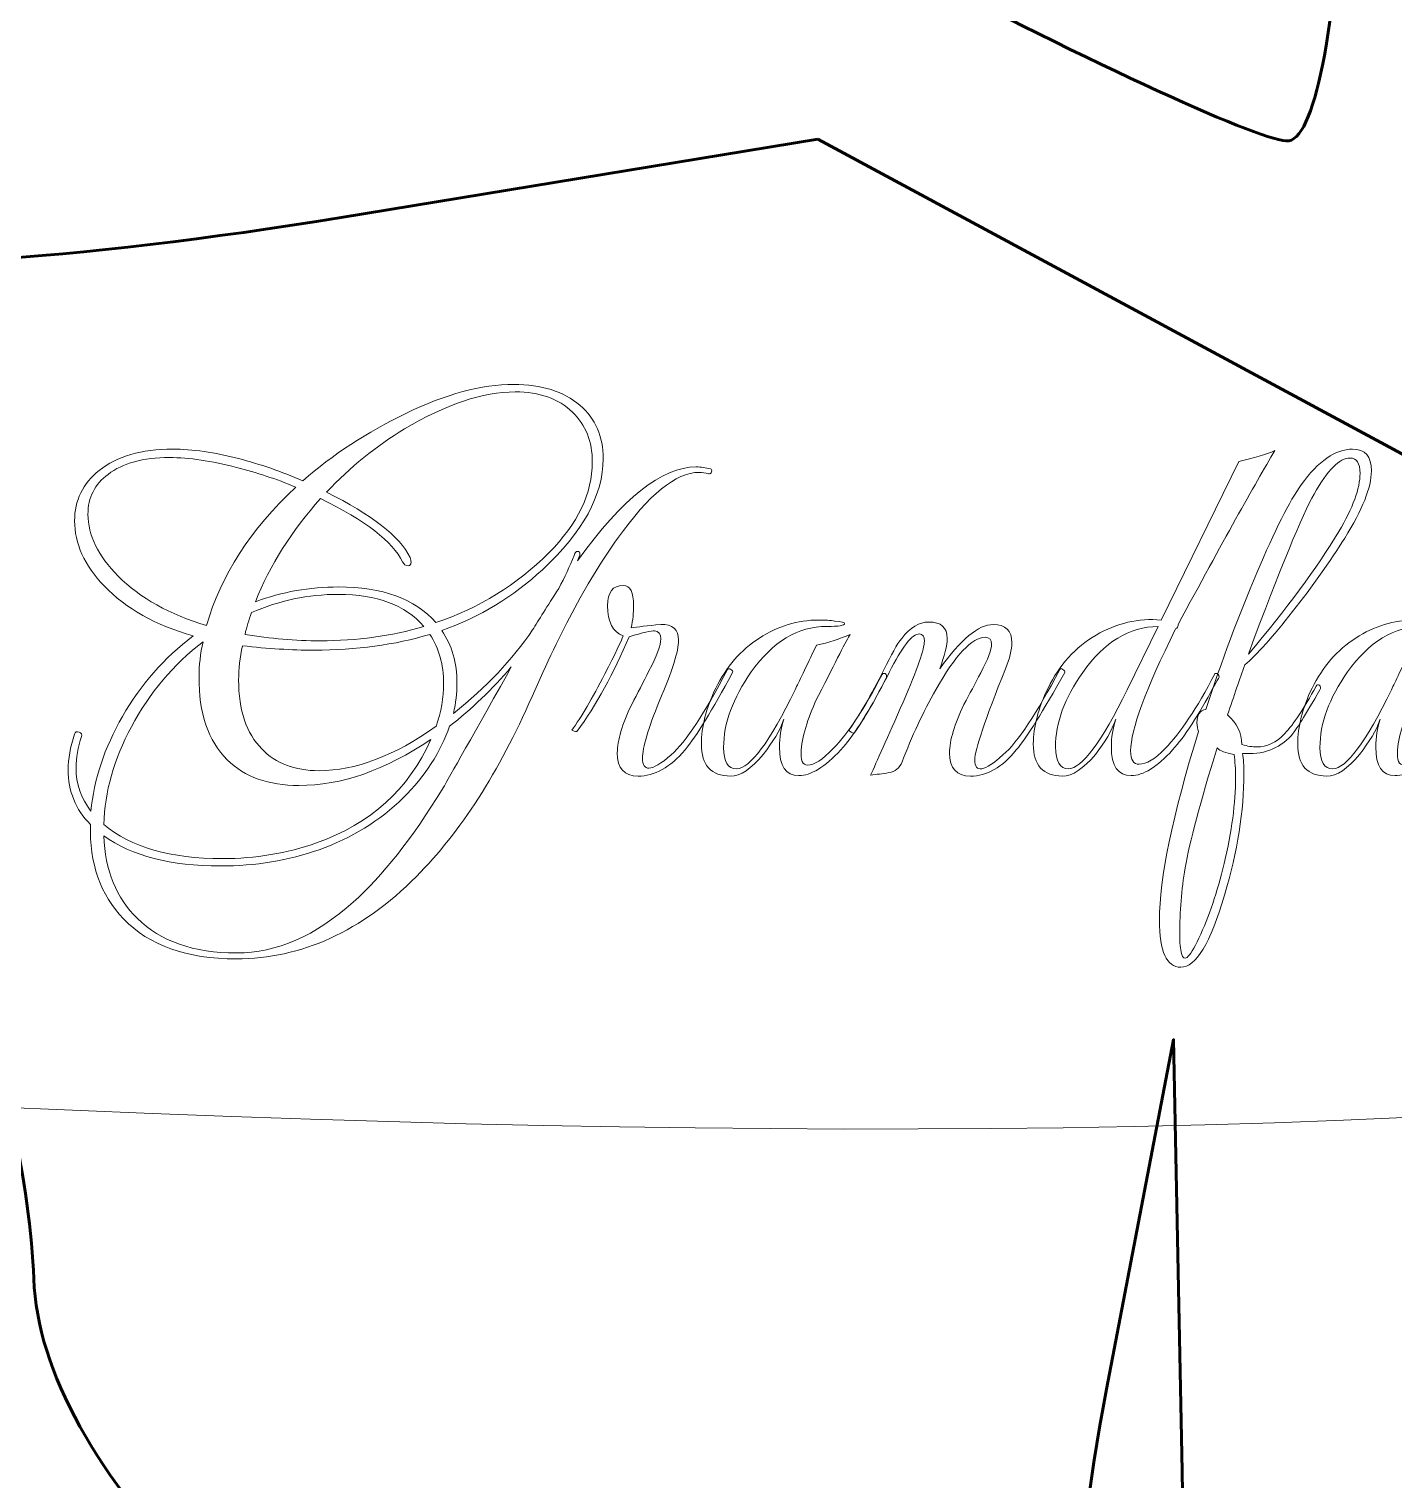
# Model space of a CAD drawing. Header units: centimetres. Extents: x -9.9 to 9.9, y -7.9 to 8.2.
# Drawn here: x -4.089 to -3.076, y -0.548 to 0.529 of the extents above; entities that cross this region are included whole.
import ezdxf

# ---------------------------------------------------------------- set-up
doc = ezdxf.new("R2010")
doc.units = ezdxf.units.CM
doc.header["$MEASUREMENT"] = 0
doc.layers.add('Layer 1', color=7, linetype='Continuous')

msp = doc.modelspace()

# ---------------------------------------------------------------- linework, layer by layer
at = {"layer": 'Layer 1', "color": 56, "lineweight": 60}
for points, knots in [([(-4.64449, 2.76367), (-4.64449, 2.76367), (-4.40582, 2.72322), (-4.40582, 2.72322), (-4.40582, 2.72322), (-4.00089, 2.65485), (-3.74667, 2.5211), (-3.51344, 2.2524), (-3.51344, 2.2524), (-3.27272, 1.97506), (-3.12375, 1.59425), (-3.11025, 1.22354), (-3.11025, 1.22354), (-3.09394, 0.77591), (-3.11347, 0.44355), (-3.15574, 0.44621), (-3.15574, 0.44621), (-3.17924, 0.44769), (-3.31385, 0.5102), (-3.45486, 0.58525), (-3.45486, 0.58525), (-3.75807, 0.7466), (-4.25251, 1.21313), (-4.25251, 1.33794), (-4.25251, 1.33794), (-4.25251, 1.38614), (-4.3005, 1.47509), (-4.35969, 1.53512), (-4.35969, 1.53512), (-4.43071, 1.60714), (-4.48092, 1.76909), (-4.50676, 2.01163), (-4.50676, 2.01163), (-4.5283, 2.21378), (-4.56815, 2.4658), (-4.59525, 2.57156), (-4.59525, 2.57156), (-4.59525, 2.57156), (-4.64448, 2.76368), (-4.64448, 2.76368), (-4.64448, 2.76368), (-4.64448, 2.76368), (-4.64449, 2.76367), (-4.64449, 2.76367)], [0, 0, 0, 0, 0.0833333, 0.0833333, 0.0833333, 0.0833333, 0.1666667, 0.1666667, 0.1666667, 0.1666667, 0.25, 0.25, 0.25, 0.25, 0.3333333, 0.3333333, 0.3333333, 0.3333333, 0.4166667, 0.4166667, 0.4166667, 0.4166667, 0.5, 0.5, 0.5, 0.5, 0.5833333, 0.5833333, 0.5833333, 0.5833333, 0.6666667, 0.6666667, 0.6666667, 0.6666667, 0.75, 0.75, 0.75, 0.75, 0.8333333, 0.8333333, 0.8333333, 0.8333333, 1, 1, 1, 1]), ([(-3.50347, 0.44747), (-3.50347, 0.44747), (-2.98998, 0.17066), (-2.98998, 0.17066), (-2.98998, 0.17066), (-2.56314, -0.05915), (-2.43345, -0.16356), (-2.21974, -0.45058), (-2.21974, -0.45058), (-1.90727, -0.87025), (-1.7444, -1.18344), (-1.74738, -1.36), (-1.74738, -1.36), (-1.74933, -1.47595), (-1.75907, -1.46975), (-1.82652, -1.3126), (-1.82652, -1.3126), (-1.91726, -1.10121), (-2.21689, -1.00103), (-2.75629, -1.00103), (-2.75629, -1.00103), (-2.93988, -1.00103), (-3.12062, -0.96966), (-3.15823, -0.93151), (-3.15823, -0.93151), (-3.19584, -0.89337), (-3.22958, -0.71795), (-3.23301, -0.54158), (-3.23301, -0.54158), (-3.23301, -0.54158), (-3.23924, -0.22117), (-3.23924, -0.22117), (-3.23924, -0.22117), (-3.23924, -0.22117), (-3.28909, -0.48091), (-3.28909, -0.48091), (-3.28909, -0.48091), (-3.31667, -0.62376), (-3.32524, -0.78599), (-3.30779, -0.84177), (-3.30779, -0.84177), (-3.26709, -0.97183), (-3.39808, -0.97519), (-3.64243, -0.84999), (-3.64243, -0.84999), (-3.9055, -0.71519), (-4.08089, -0.5367), (-4.0855, -0.39876), (-4.0855, -0.39876), (-4.0877, -0.3328), (-4.10997, -0.22659), (-4.13535, -0.16303), (-4.13535, -0.16303), (-4.17461, -0.06475), (-4.18743, -0.07954), (-4.22197, -0.25909), (-4.22197, -0.25909), (-4.25689, -0.4406), (-4.24035, -0.49595), (-4.10108, -0.65661), (-4.10108, -0.65661), (-3.91737, -0.86852), (-3.55725, -1.0554), (-3.3296, -1.05728), (-3.3296, -1.05728), (-3.24528, -1.05798), (-3.16077, -1.08491), (-3.14141, -1.11669), (-3.14141, -1.11669), (-3.12204, -1.14847), (-2.93418, -1.17672), (-2.72451, -1.17989), (-2.72451, -1.17989), (-2.19676, -1.18786), (-2.07387, -1.2333), (-1.96861, -1.45796), (-1.96861, -1.45796), (-1.91907, -1.5637), (-1.81949, -1.69541), (-1.74739, -1.75057), (-1.74739, -1.75057), (-1.5661, -1.88925), (-1.6192, -2.00554), (-1.80223, -1.87065), (-1.80223, -1.87065), (-2.05752, -1.6825), (-2.47259, -1.57313), (-2.77686, -1.61407), (-2.77686, -1.61407), (-3.07835, -1.65463), (-3.45382, -1.57522), (-3.81069, -1.39541), (-3.81069, -1.39541), (-3.9282, -1.3362), (-4.02444, -1.31221), (-4.02444, -1.34232), (-4.02444, -1.34232), (-4.02444, -1.41761), (-3.43088, -1.69601), (-3.18379, -1.73667), (-3.18379, -1.73667), (-2.99851, -1.76716), (-2.99031, -1.77651), (-3.08658, -1.8479), (-3.08658, -1.8479), (-3.25008, -1.96914), (-3.64678, -1.93995), (-4.00139, -1.78091), (-4.00139, -1.78091), (-4.17853, -1.70146), (-4.39903, -1.63682), (-4.4912, -1.63682), (-4.4912, -1.63682), (-4.58337, -1.63682), (-4.708, -1.60962), (-4.76851, -1.57678), (-4.76851, -1.57678), (-4.90144, -1.50463), (-5.1063, -1.11416), (-5.10751, -0.9309), (-5.10751, -0.9309), (-5.10799, -0.85813), (-5.13109, -0.76262), (-5.15861, -0.71855), (-5.15861, -0.71855), (-5.21367, -0.63037), (-4.95572, -0.13736), (-4.7442, 0.07332), (-4.7442, 0.07332), (-4.56275, 0.25405), (-4.32097, 0.39966), (-4.26311, 0.3634), (-4.26311, 0.3634), (-4.235, 0.34578), (-4.05233, 0.35748), (-3.85743, 0.38931), (-3.85743, 0.38931), (-3.85743, 0.38931), (-3.50347, 0.44745), (-3.50347, 0.44745), (-3.50347, 0.44745), (-3.50347, 0.44745), (-3.50347, 0.44747), (-3.50347, 0.44747)], [0, 0, 0, 0, 0.027027, 0.027027, 0.027027, 0.027027, 0.0540541, 0.0540541, 0.0540541, 0.0540541, 0.0810811, 0.0810811, 0.0810811, 0.0810811, 0.1081081, 0.1081081, 0.1081081, 0.1081081, 0.1351351, 0.1351351, 0.1351351, 0.1351351, 0.1621622, 0.1621622, 0.1621622, 0.1621622, 0.1891892, 0.1891892, 0.1891892, 0.1891892, 0.2162162, 0.2162162, 0.2162162, 0.2162162, 0.2432432, 0.2432432, 0.2432432, 0.2432432, 0.2702703, 0.2702703, 0.2702703, 0.2702703, 0.2972973, 0.2972973, 0.2972973, 0.2972973, 0.3243243, 0.3243243, 0.3243243, 0.3243243, 0.3513514, 0.3513514, 0.3513514, 0.3513514, 0.3783784, 0.3783784, 0.3783784, 0.3783784, 0.4054054, 0.4054054, 0.4054054, 0.4054054, 0.4324324, 0.4324324, 0.4324324, 0.4324324, 0.4594595, 0.4594595, 0.4594595, 0.4594595, 0.4864865, 0.4864865, 0.4864865, 0.4864865, 0.5135135, 0.5135135, 0.5135135, 0.5135135, 0.5405405, 0.5405405, 0.5405405, 0.5405405, 0.5675676, 0.5675676, 0.5675676, 0.5675676, 0.5945946, 0.5945946, 0.5945946, 0.5945946, 0.6216216, 0.6216216, 0.6216216, 0.6216216, 0.6486486, 0.6486486, 0.6486486, 0.6486486, 0.6756757, 0.6756757, 0.6756757, 0.6756757, 0.7027027, 0.7027027, 0.7027027, 0.7027027, 0.7297297, 0.7297297, 0.7297297, 0.7297297, 0.7567568, 0.7567568, 0.7567568, 0.7567568, 0.7837838, 0.7837838, 0.7837838, 0.7837838, 0.8108108, 0.8108108, 0.8108108, 0.8108108, 0.8378378, 0.8378378, 0.8378378, 0.8378378, 0.8648649, 0.8648649, 0.8648649, 0.8648649, 0.8918919, 0.8918919, 0.8918919, 0.8918919, 0.9189189, 0.9189189, 0.9189189, 0.9189189, 0.9459459, 0.9459459, 0.9459459, 0.9459459, 1, 1, 1, 1])]:
    msp.add_open_spline(points, degree=3, knots=knots, dxfattribs=at)
at = {"layer": 'Layer 1', "color": 43, "lineweight": 5}
msp.add_open_spline([(-9.84308, 1.11148), (-8.40563, 1.54979), (-4.34617, 0.645), (-2.46715, 1.11148), (-2.46715, 1.11148), (-2.46715, 1.11148), (-2.46715, -0.21663), (-2.46715, -0.21663), (-2.46715, -0.21663), (-4.2163, -0.5336), (-8.13019, 0.34704), (-9.84308, -0.21663), (-9.84308, -0.21663), (-9.84308, -0.21663), (-9.17282, 0.45363), (-9.17282, 0.45363), (-9.17282, 0.45363), (-9.17282, 0.45363), (-9.84308, 1.11148), (-9.84308, 1.11148)], degree=3, knots=[0, 0, 0, 0, 0.1666667, 0.1666667, 0.1666667, 0.1666667, 0.3333333, 0.3333333, 0.3333333, 0.3333333, 0.5, 0.5, 0.5, 0.5, 0.6666667, 0.6666667, 0.6666667, 0.6666667, 1, 1, 1, 1], dxfattribs=at)
at = {"layer": 'Layer 1', "lineweight": 5}
for points, knots in [([(-3.71523, 0.08307), (-3.71083, 0.09017), (-3.70435, 0.10044), (-3.69579, 0.11389), (-3.69579, 0.11389), (-3.69139, 0.1222), (-3.6876, 0.13039), (-3.68442, 0.13846), (-3.68442, 0.13846), (-3.68369, 0.14042), (-3.68283, 0.1414), (-3.68186, 0.1414), (-3.68186, 0.1414), (-3.68064, 0.1414), (-3.68002, 0.14067), (-3.68002, 0.13919), (-3.68002, 0.13919), (-3.68002, 0.13846), (-3.68027, 0.13772), (-3.68076, 0.13698), (-3.68076, 0.13698), (-3.68076, 0.13698), (-3.68186, 0.13442), (-3.68186, 0.13442), (-3.68186, 0.13442), (-3.64836, 0.18088), (-3.61902, 0.20411), (-3.59383, 0.20411), (-3.59383, 0.20411), (-3.59016, 0.20411), (-3.58661, 0.20362), (-3.58318, 0.20264), (-3.58318, 0.20264), (-3.5822, 0.20239), (-3.58196, 0.20166), (-3.58245, 0.20043), (-3.58245, 0.20043), (-3.5827, 0.19921), (-3.58343, 0.19872), (-3.58466, 0.19896), (-3.58466, 0.19896), (-3.58685, 0.19969), (-3.58918, 0.20006), (-3.59162, 0.20006), (-3.59162, 0.20006), (-3.60874, 0.20006), (-3.62891, 0.18368), (-3.65215, 0.15092), (-3.65215, 0.15092), (-3.67318, 0.12157), (-3.69433, 0.08244), (-3.71561, 0.03354), (-3.71561, 0.03354), (-3.74007, -0.02246), (-3.76867, -0.06697), (-3.80143, -0.09998), (-3.80143, -0.09998), (-3.84203, -0.14082), (-3.88666, -0.16123), (-3.93532, -0.16123), (-3.93532, -0.16123), (-3.972, -0.16123), (-3.99988, -0.15133), (-4.01895, -0.13152), (-4.01895, -0.13152), (-4.03607, -0.11367), (-4.04426, -0.09031), (-4.04352, -0.06146), (-4.04352, -0.06146), (-4.05453, -0.05021), (-4.06003, -0.03664), (-4.06003, -0.02075), (-4.06003, -0.02075), (-4.06003, -0.01268), (-4.05844, -0.00388), (-4.05526, 0.00566), (-4.05526, 0.00566), (-4.05477, 0.00738), (-4.05367, 0.00787), (-4.05196, 0.00714), (-4.05196, 0.00714), (-4.05025, 0.00665), (-4.04964, 0.00555), (-4.05012, 0.00384), (-4.05012, 0.00384), (-4.05281, -0.00423), (-4.05416, -0.01194), (-4.05416, -0.01928), (-4.05416, -0.01928), (-4.05416, -0.03126), (-4.05049, -0.04201), (-4.04316, -0.05155), (-4.04316, -0.05155), (-4.04096, -0.02808), (-4.03313, -0.00461), (-4.01968, 0.01887), (-4.01968, 0.01887), (-4.00623, 0.04235), (-3.98875, 0.06228), (-3.96723, 0.07866), (-3.96723, 0.07866), (-3.9951, 0.08649), (-4.01711, 0.09884), (-4.03325, 0.11571), (-4.03325, 0.11571), (-4.04792, 0.13111), (-4.05526, 0.14725), (-4.05526, 0.16412), (-4.05526, 0.16412), (-4.05526, 0.17928), (-4.04914, 0.19176), (-4.03691, 0.20154), (-4.03691, 0.20154), (-4.02371, 0.21205), (-4.00562, 0.21731), (-3.98263, 0.21731), (-3.98263, 0.21731), (-3.96771, 0.21731), (-3.95133, 0.21499), (-3.93348, 0.21034), (-3.93348, 0.21034), (-3.91758, 0.20618), (-3.90169, 0.20068), (-3.88579, 0.19383), (-3.88579, 0.19383), (-3.86378, 0.21315), (-3.83817, 0.2299), (-3.80894, 0.24409), (-3.80894, 0.24409), (-3.77972, 0.25827), (-3.75312, 0.26536), (-3.72916, 0.26536), (-3.72916, 0.26536), (-3.70862, 0.26536), (-3.69224, 0.26023), (-3.68001, 0.24996), (-3.68001, 0.24996), (-3.66852, 0.23993), (-3.66277, 0.22672), (-3.66277, 0.21034), (-3.66277, 0.21034), (-3.66277, 0.1832), (-3.67781, 0.15569), (-3.70789, 0.12781), (-3.70789, 0.12781), (-3.72941, 0.10776), (-3.75435, 0.09272), (-3.78271, 0.0827), (-3.78271, 0.0827), (-3.77513, 0.07169), (-3.77134, 0.05861), (-3.77134, 0.04345), (-3.77134, 0.04345), (-3.77134, 0.03611), (-3.7722, 0.02866), (-3.77391, 0.02107), (-3.77391, 0.02107), (-3.7497, 0.04038), (-3.73014, 0.06104), (-3.71522, 0.08305), (-3.71522, 0.08305), (-3.71522, 0.08305), (-3.71523, 0.08307), (-3.71523, 0.08307)], [0, 0, 0, 0, 0.0238095, 0.0238095, 0.0238095, 0.0238095, 0.047619, 0.047619, 0.047619, 0.047619, 0.0714286, 0.0714286, 0.0714286, 0.0714286, 0.0952381, 0.0952381, 0.0952381, 0.0952381, 0.1190476, 0.1190476, 0.1190476, 0.1190476, 0.1428571, 0.1428571, 0.1428571, 0.1428571, 0.1666667, 0.1666667, 0.1666667, 0.1666667, 0.1904762, 0.1904762, 0.1904762, 0.1904762, 0.2142857, 0.2142857, 0.2142857, 0.2142857, 0.2380952, 0.2380952, 0.2380952, 0.2380952, 0.2619048, 0.2619048, 0.2619048, 0.2619048, 0.2857143, 0.2857143, 0.2857143, 0.2857143, 0.3095238, 0.3095238, 0.3095238, 0.3095238, 0.3333333, 0.3333333, 0.3333333, 0.3333333, 0.3571429, 0.3571429, 0.3571429, 0.3571429, 0.3809524, 0.3809524, 0.3809524, 0.3809524, 0.4047619, 0.4047619, 0.4047619, 0.4047619, 0.4285714, 0.4285714, 0.4285714, 0.4285714, 0.452381, 0.452381, 0.452381, 0.452381, 0.4761905, 0.4761905, 0.4761905, 0.4761905, 0.5, 0.5, 0.5, 0.5, 0.5238095, 0.5238095, 0.5238095, 0.5238095, 0.547619, 0.547619, 0.547619, 0.547619, 0.5714286, 0.5714286, 0.5714286, 0.5714286, 0.5952381, 0.5952381, 0.5952381, 0.5952381, 0.6190476, 0.6190476, 0.6190476, 0.6190476, 0.6428571, 0.6428571, 0.6428571, 0.6428571, 0.6666667, 0.6666667, 0.6666667, 0.6666667, 0.6904762, 0.6904762, 0.6904762, 0.6904762, 0.7142857, 0.7142857, 0.7142857, 0.7142857, 0.7380952, 0.7380952, 0.7380952, 0.7380952, 0.7619048, 0.7619048, 0.7619048, 0.7619048, 0.7857143, 0.7857143, 0.7857143, 0.7857143, 0.8095238, 0.8095238, 0.8095238, 0.8095238, 0.8333333, 0.8333333, 0.8333333, 0.8333333, 0.8571429, 0.8571429, 0.8571429, 0.8571429, 0.8809524, 0.8809524, 0.8809524, 0.8809524, 0.9047619, 0.9047619, 0.9047619, 0.9047619, 0.9285714, 0.9285714, 0.9285714, 0.9285714, 0.952381, 0.952381, 0.952381, 0.952381, 1, 1, 1, 1]), ([(-3.92101, 0.10398), (-3.9012, 0.11132), (-3.88066, 0.11498), (-3.85939, 0.11498), (-3.85939, 0.11498), (-3.82662, 0.11498), (-3.80253, 0.10618), (-3.78712, 0.08857), (-3.78712, 0.08857), (-3.75484, 0.09933), (-3.72685, 0.11657), (-3.70313, 0.14029), (-3.70313, 0.14029), (-3.68161, 0.16206), (-3.67085, 0.18456), (-3.67085, 0.20779), (-3.67085, 0.20779), (-3.67085, 0.22295), (-3.67574, 0.23529), (-3.68553, 0.24483), (-3.68553, 0.24483), (-3.69605, 0.25486), (-3.71023, 0.25987), (-3.72808, 0.25987), (-3.72808, 0.25987), (-3.75204, 0.25987), (-3.77943, 0.2507), (-3.81024, 0.23236), (-3.81024, 0.23236), (-3.83127, 0.21964), (-3.85059, 0.20399), (-3.86819, 0.18541), (-3.86819, 0.18541), (-3.83444, 0.16854), (-3.81378, 0.1524), (-3.8062, 0.13698), (-3.8062, 0.13698), (-3.80572, 0.13552), (-3.80547, 0.1343), (-3.80547, 0.13332), (-3.80547, 0.13332), (-3.80547, 0.1316), (-3.8062, 0.13075), (-3.80766, 0.13075), (-3.80766, 0.13075), (-3.80938, 0.13075), (-3.81072, 0.13173), (-3.8117, 0.13368), (-3.8117, 0.13368), (-3.81904, 0.1486), (-3.83933, 0.16425), (-3.87258, 0.18064), (-3.87258, 0.18064), (-3.8941, 0.15668), (-3.91024, 0.13112), (-3.92101, 0.10397), (-3.92101, 0.10397), (-3.92101, 0.10397), (-3.92101, 0.10398), (-3.92101, 0.10398)], [0, 0, 0, 0, 0.0625, 0.0625, 0.0625, 0.0625, 0.125, 0.125, 0.125, 0.125, 0.1875, 0.1875, 0.1875, 0.1875, 0.25, 0.25, 0.25, 0.25, 0.3125, 0.3125, 0.3125, 0.3125, 0.375, 0.375, 0.375, 0.375, 0.4375, 0.4375, 0.4375, 0.4375, 0.5, 0.5, 0.5, 0.5, 0.5625, 0.5625, 0.5625, 0.5625, 0.625, 0.625, 0.625, 0.625, 0.6875, 0.6875, 0.6875, 0.6875, 0.75, 0.75, 0.75, 0.75, 0.8125, 0.8125, 0.8125, 0.8125, 0.875, 0.875, 0.875, 0.875, 1, 1, 1, 1]), ([(-3.16406, 0.21622), (-3.17898, 0.19128), (-3.20294, 0.14824), (-3.23595, 0.08711), (-3.23595, 0.08711), (-3.23595, 0.08686), (-3.23595, 0.08662), (-3.23595, 0.08637), (-3.23595, 0.08637), (-3.23595, 0.08539), (-3.23656, 0.08454), (-3.23779, 0.08381), (-3.23779, 0.08381), (-3.26004, 0.03882), (-3.27117, 0.00862), (-3.27117, -0.00679), (-3.27117, -0.00679), (-3.27117, -0.01339), (-3.26909, -0.01669), (-3.26493, -0.01669), (-3.26493, -0.01669), (-3.25955, -0.01669), (-3.25307, -0.01278), (-3.24549, -0.00496), (-3.24549, -0.00496), (-3.23424, 0.00653), (-3.22202, 0.02487), (-3.20882, 0.05006), (-3.20882, 0.05006), (-3.20882, 0.05055), (-3.20857, 0.0508), (-3.20808, 0.0508), (-3.20808, 0.0508), (-3.20637, 0.0508), (-3.20552, 0.04982), (-3.20552, 0.04787), (-3.20552, 0.04787), (-3.20601, 0.04689), (-3.20735, 0.04457), (-3.20955, 0.0409), (-3.20955, 0.0409), (-3.2208, 0.01962), (-3.23095, 0.00397), (-3.24, -0.00605), (-3.24, -0.00605), (-3.25149, -0.01877), (-3.26176, -0.02512), (-3.27081, -0.02512), (-3.27081, -0.02512), (-3.28059, -0.02512), (-3.28549, -0.01803), (-3.28549, -0.00385), (-3.28549, -0.00385), (-3.28549, 0.00325), (-3.28439, 0.01009), (-3.28219, 0.01669), (-3.28219, 0.01669), (-3.28512, 0.00838), (-3.29014, -0.0003), (-3.29723, -0.00935), (-3.29723, -0.00935), (-3.30627, -0.02011), (-3.31446, -0.02549), (-3.3218, -0.02549), (-3.3218, -0.02549), (-3.33623, -0.02549), (-3.34344, -0.01754), (-3.34344, -0.00165), (-3.34344, -0.00165), (-3.34344, 0.01107), (-3.33977, 0.02488), (-3.33244, 0.0398), (-3.33244, 0.0398), (-3.32413, 0.05716), (-3.31227, 0.0703), (-3.29687, 0.07922), (-3.29687, 0.07922), (-3.28147, 0.08815), (-3.26533, 0.09188), (-3.24846, 0.09041), (-3.24846, 0.09041), (-3.24846, 0.09041), (-3.19087, 0.20815), (-3.19087, 0.20815), (-3.19087, 0.20815), (-3.17962, 0.2106), (-3.1707, 0.21329), (-3.16409, 0.21622), (-3.16409, 0.21622), (-3.16409, 0.21622), (-3.16406, 0.21622), (-3.16406, 0.21622)], [0, 0, 0, 0, 0.0416667, 0.0416667, 0.0416667, 0.0416667, 0.0833333, 0.0833333, 0.0833333, 0.0833333, 0.125, 0.125, 0.125, 0.125, 0.1666667, 0.1666667, 0.1666667, 0.1666667, 0.2083333, 0.2083333, 0.2083333, 0.2083333, 0.25, 0.25, 0.25, 0.25, 0.2916667, 0.2916667, 0.2916667, 0.2916667, 0.3333333, 0.3333333, 0.3333333, 0.3333333, 0.375, 0.375, 0.375, 0.375, 0.4166667, 0.4166667, 0.4166667, 0.4166667, 0.4583333, 0.4583333, 0.4583333, 0.4583333, 0.5, 0.5, 0.5, 0.5, 0.5416667, 0.5416667, 0.5416667, 0.5416667, 0.5833333, 0.5833333, 0.5833333, 0.5833333, 0.625, 0.625, 0.625, 0.625, 0.6666667, 0.6666667, 0.6666667, 0.6666667, 0.7083333, 0.7083333, 0.7083333, 0.7083333, 0.75, 0.75, 0.75, 0.75, 0.7916667, 0.7916667, 0.7916667, 0.7916667, 0.8333333, 0.8333333, 0.8333333, 0.8333333, 0.875, 0.875, 0.875, 0.875, 0.9166667, 0.9166667, 0.9166667, 0.9166667, 1, 1, 1, 1]), ([(-3.19916, 0.01998), (-3.19232, 0.01387), (-3.18877, 0.00653), (-3.18853, -0.00203), (-3.18853, -0.00203), (-3.18437, -0.00325), (-3.18071, -0.00387), (-3.17753, -0.00387), (-3.17753, -0.00387), (-3.16995, -0.00387), (-3.16298, -0.00051), (-3.15662, 0.00622), (-3.15662, 0.00622), (-3.15026, 0.01295), (-3.14256, 0.02462), (-3.13352, 0.04125), (-3.13352, 0.04125), (-3.13279, 0.04247), (-3.13193, 0.04272), (-3.13096, 0.04198), (-3.13096, 0.04198), (-3.12998, 0.041), (-3.12985, 0.03991), (-3.13059, 0.03869), (-3.13059, 0.03869), (-3.14159, 0.01962), (-3.14868, 0.00824), (-3.15186, 0.00457), (-3.15186, 0.00457), (-3.16116, -0.00545), (-3.17326, -0.00986), (-3.18817, -0.00864), (-3.18817, -0.00864), (-3.18744, -0.0128), (-3.18707, -0.01781), (-3.18707, -0.02367), (-3.18707, -0.02367), (-3.18707, -0.05106), (-3.19184, -0.08114), (-3.20138, -0.1139), (-3.20138, -0.1139), (-3.21189, -0.1496), (-3.22278, -0.16745), (-3.23402, -0.16745), (-3.23402, -0.16745), (-3.24453, -0.16745), (-3.24979, -0.15583), (-3.24979, -0.1326), (-3.24979, -0.1326), (-3.24979, -0.10155), (-3.24013, -0.05484), (-3.22082, 0.00751), (-3.22082, 0.00751), (-3.22155, 0.00947), (-3.22192, 0.01167), (-3.22192, 0.01411), (-3.22192, 0.01411), (-3.22192, 0.01998), (-3.21972, 0.02329), (-3.21532, 0.02402), (-3.21532, 0.02402), (-3.20358, 0.05997), (-3.19099, 0.09378), (-3.17754, 0.12544), (-3.17754, 0.12544), (-3.16409, 0.15711), (-3.15309, 0.17893), (-3.14453, 0.19091), (-3.14453, 0.19091), (-3.13181, 0.20852), (-3.1191, 0.21733), (-3.10638, 0.21733), (-3.10638, 0.21733), (-3.09709, 0.21733), (-3.09244, 0.21195), (-3.09244, 0.20119), (-3.09244, 0.20119), (-3.09244, 0.18896), (-3.09904, 0.17233), (-3.11224, 0.1513), (-3.11224, 0.1513), (-3.12325, 0.1337), (-3.13615, 0.11548), (-3.15094, 0.09665), (-3.15094, 0.09665), (-3.16573, 0.07782), (-3.17754, 0.06462), (-3.18634, 0.05703), (-3.18634, 0.05703), (-3.19025, 0.04652), (-3.19453, 0.03416), (-3.19917, 0.01998), (-3.19917, 0.01998), (-3.19917, 0.01998), (-3.19916, 0.01998), (-3.19916, 0.01998)], [0, 0, 0, 0, 0.04, 0.04, 0.04, 0.04, 0.08, 0.08, 0.08, 0.08, 0.12, 0.12, 0.12, 0.12, 0.16, 0.16, 0.16, 0.16, 0.2, 0.2, 0.2, 0.2, 0.24, 0.24, 0.24, 0.24, 0.28, 0.28, 0.28, 0.28, 0.32, 0.32, 0.32, 0.32, 0.36, 0.36, 0.36, 0.36, 0.4, 0.4, 0.4, 0.4, 0.44, 0.44, 0.44, 0.44, 0.48, 0.48, 0.48, 0.48, 0.52, 0.52, 0.52, 0.52, 0.56, 0.56, 0.56, 0.56, 0.6, 0.6, 0.6, 0.6, 0.64, 0.64, 0.64, 0.64, 0.68, 0.68, 0.68, 0.68, 0.72, 0.72, 0.72, 0.72, 0.76, 0.76, 0.76, 0.76, 0.8, 0.8, 0.8, 0.8, 0.84, 0.84, 0.84, 0.84, 0.88, 0.88, 0.88, 0.88, 0.92, 0.92, 0.92, 0.92, 1, 1, 1, 1]), ([(-3.89093, 0.18907), (-3.9056, 0.19519), (-3.92027, 0.20008), (-3.93494, 0.20375), (-3.93494, 0.20375), (-3.95352, 0.20865), (-3.97015, 0.21109), (-3.98482, 0.21109), (-3.98482, 0.21109), (-4.00439, 0.21109), (-4.01955, 0.20693), (-4.03031, 0.19861), (-4.03031, 0.19861), (-4.04033, 0.19127), (-4.04534, 0.18137), (-4.04534, 0.1689), (-4.04534, 0.1689), (-4.04534, 0.1535), (-4.03788, 0.13821), (-4.02296, 0.12305), (-4.02296, 0.12305), (-4.00658, 0.10667), (-3.9847, 0.09444), (-3.95731, 0.08637), (-3.95731, 0.08637), (-3.9468, 0.12354), (-3.92466, 0.15778), (-3.89092, 0.18907), (-3.89092, 0.18907), (-3.89092, 0.18907), (-3.89093, 0.18907), (-3.89093, 0.18907)], [0, 0, 0, 0, 0.1111111, 0.1111111, 0.1111111, 0.1111111, 0.2222222, 0.2222222, 0.2222222, 0.2222222, 0.3333333, 0.3333333, 0.3333333, 0.3333333, 0.4444444, 0.4444444, 0.4444444, 0.4444444, 0.5555556, 0.5555556, 0.5555556, 0.5555556, 0.6666667, 0.6666667, 0.6666667, 0.6666667, 0.7777778, 0.7777778, 0.7777778, 0.7777778, 1, 1, 1, 1]), ([(-3.11664, 0.15606), (-3.10613, 0.17367), (-3.10087, 0.1881), (-3.10087, 0.19935), (-3.10087, 0.19935), (-3.10087, 0.20693), (-3.10331, 0.21072), (-3.1082, 0.21072), (-3.1082, 0.21072), (-3.11603, 0.21072), (-3.12495, 0.20179), (-3.13498, 0.18394), (-3.13498, 0.18394), (-3.14354, 0.16902), (-3.1598, 0.12941), (-3.18376, 0.06509), (-3.18376, 0.06509), (-3.15539, 0.09859), (-3.13302, 0.12891), (-3.11664, 0.15605), (-3.11664, 0.15605), (-3.11664, 0.15605), (-3.11664, 0.15606), (-3.11664, 0.15606)], [0, 0, 0, 0, 0.1428571, 0.1428571, 0.1428571, 0.1428571, 0.2857143, 0.2857143, 0.2857143, 0.2857143, 0.4285714, 0.4285714, 0.4285714, 0.4285714, 0.5714286, 0.5714286, 0.5714286, 0.5714286, 0.7142857, 0.7142857, 0.7142857, 0.7142857, 1, 1, 1, 1]), ([(-3.79593, 0.08564), (-3.80962, 0.10154), (-3.83078, 0.10948), (-3.85939, 0.10948), (-3.85939, 0.10948), (-3.88188, 0.10948), (-3.9034, 0.10495), (-3.92395, 0.0959), (-3.92395, 0.0959), (-3.92591, 0.09052), (-3.92749, 0.08514), (-3.92872, 0.07977), (-3.92872, 0.07977), (-3.90989, 0.07659), (-3.89131, 0.075), (-3.87296, 0.075), (-3.87296, 0.075), (-3.84557, 0.075), (-3.8199, 0.07854), (-3.79593, 0.08563), (-3.79593, 0.08563), (-3.79593, 0.08563), (-3.79593, 0.08564), (-3.79593, 0.08564)], [0, 0, 0, 0, 0.1428571, 0.1428571, 0.1428571, 0.1428571, 0.2857143, 0.2857143, 0.2857143, 0.2857143, 0.4285714, 0.4285714, 0.4285714, 0.4285714, 0.5714286, 0.5714286, 0.5714286, 0.5714286, 0.7142857, 0.7142857, 0.7142857, 0.7142857, 1, 1, 1, 1]), ([(-3.56682, 0.05152), (-3.58174, 0.0234), (-3.59347, 0.00421), (-3.60203, -0.00606), (-3.60203, -0.00606), (-3.61304, -0.01902), (-3.62465, -0.0255), (-3.63688, -0.0255), (-3.63688, -0.0255), (-3.64716, -0.0255), (-3.65229, -0.01975), (-3.65229, -0.00826), (-3.65229, -0.00826), (-3.65229, 0.00103), (-3.64874, 0.01302), (-3.64164, 0.02769), (-3.64164, 0.02769), (-3.63724, 0.036), (-3.63296, 0.04432), (-3.6288, 0.05263), (-3.6288, 0.05263), (-3.62293, 0.06388), (-3.62, 0.07182), (-3.62, 0.07647), (-3.62, 0.07647), (-3.62, 0.08013), (-3.62159, 0.08209), (-3.62477, 0.08234), (-3.62477, 0.08234), (-3.62697, 0.08259), (-3.63321, 0.08112), (-3.64348, 0.07794), (-3.64348, 0.07794), (-3.65497, 0.05079), (-3.66794, 0.02731), (-3.68237, 0.00751), (-3.68237, 0.00751), (-3.68383, 0.00776), (-3.68505, 0.00813), (-3.68603, 0.00862), (-3.68603, 0.00862), (-3.67919, 0.01816), (-3.671, 0.03209), (-3.66146, 0.05043), (-3.66146, 0.05043), (-3.65388, 0.06535), (-3.64935, 0.07476), (-3.64788, 0.07867), (-3.64788, 0.07867), (-3.65571, 0.0816), (-3.65962, 0.08906), (-3.65962, 0.10105), (-3.65962, 0.10105), (-3.65962, 0.11108), (-3.65571, 0.11609), (-3.64788, 0.11609), (-3.64788, 0.11609), (-3.64275, 0.11609), (-3.64018, 0.11108), (-3.64018, 0.10105), (-3.64018, 0.10105), (-3.64018, 0.09592), (-3.64079, 0.09042), (-3.64202, 0.08455), (-3.64202, 0.08455), (-3.63738, 0.08528), (-3.63004, 0.08614), (-3.62001, 0.08711), (-3.62001, 0.08711), (-3.6112, 0.08736), (-3.6068, 0.08344), (-3.6068, 0.07537), (-3.6068, 0.07537), (-3.6068, 0.06755), (-3.61157, 0.05239), (-3.62111, 0.02989), (-3.62111, 0.02989), (-3.62942, 0.00984), (-3.63358, -0.00422), (-3.63358, -0.01229), (-3.63358, -0.01229), (-3.63358, -0.01719), (-3.63199, -0.01963), (-3.62881, -0.01963), (-3.62881, -0.01963), (-3.62539, -0.01963), (-3.61989, -0.01633), (-3.61231, -0.00972), (-3.61231, -0.00972), (-3.6013, 0.00006), (-3.58736, 0.02122), (-3.57049, 0.05374), (-3.57049, 0.05374), (-3.57001, 0.05447), (-3.56915, 0.05447), (-3.56793, 0.05374), (-3.56793, 0.05374), (-3.56671, 0.05301), (-3.56634, 0.05227), (-3.56683, 0.05153), (-3.56683, 0.05153), (-3.56683, 0.05153), (-3.56682, 0.05152), (-3.56682, 0.05152)], [0, 0, 0, 0, 0.037037, 0.037037, 0.037037, 0.037037, 0.0740741, 0.0740741, 0.0740741, 0.0740741, 0.1111111, 0.1111111, 0.1111111, 0.1111111, 0.1481481, 0.1481481, 0.1481481, 0.1481481, 0.1851852, 0.1851852, 0.1851852, 0.1851852, 0.2222222, 0.2222222, 0.2222222, 0.2222222, 0.2592593, 0.2592593, 0.2592593, 0.2592593, 0.2962963, 0.2962963, 0.2962963, 0.2962963, 0.3333333, 0.3333333, 0.3333333, 0.3333333, 0.3703704, 0.3703704, 0.3703704, 0.3703704, 0.4074074, 0.4074074, 0.4074074, 0.4074074, 0.4444444, 0.4444444, 0.4444444, 0.4444444, 0.4814815, 0.4814815, 0.4814815, 0.4814815, 0.5185185, 0.5185185, 0.5185185, 0.5185185, 0.5555556, 0.5555556, 0.5555556, 0.5555556, 0.5925926, 0.5925926, 0.5925926, 0.5925926, 0.6296296, 0.6296296, 0.6296296, 0.6296296, 0.6666667, 0.6666667, 0.6666667, 0.6666667, 0.7037037, 0.7037037, 0.7037037, 0.7037037, 0.7407407, 0.7407407, 0.7407407, 0.7407407, 0.7777778, 0.7777778, 0.7777778, 0.7777778, 0.8148148, 0.8148148, 0.8148148, 0.8148148, 0.8518519, 0.8518519, 0.8518519, 0.8518519, 0.8888889, 0.8888889, 0.8888889, 0.8888889, 0.9259259, 0.9259259, 0.9259259, 0.9259259, 1, 1, 1, 1]), ([(-3.45232, 0.04786), (-3.45281, 0.04688), (-3.45404, 0.04456), (-3.45599, 0.04089), (-3.45599, 0.04089), (-3.46724, 0.01961), (-3.47739, 0.00396), (-3.48644, -0.00606), (-3.48644, -0.00606), (-3.49818, -0.01878), (-3.50857, -0.02513), (-3.51762, -0.02513), (-3.51762, -0.02513), (-3.52716, -0.02513), (-3.53193, -0.01804), (-3.53193, -0.00386), (-3.53193, -0.00386), (-3.53193, 0.00324), (-3.53083, 0.01008), (-3.52863, 0.01668), (-3.52863, 0.01668), (-3.53156, 0.00837), (-3.5367, -0.00031), (-3.54403, -0.00936), (-3.54403, -0.00936), (-3.55284, -0.02012), (-3.56091, -0.0255), (-3.56824, -0.0255), (-3.56824, -0.0255), (-3.58267, -0.0255), (-3.58988, -0.01755), (-3.58988, -0.00166), (-3.58988, -0.00166), (-3.58988, 0.01106), (-3.58634, 0.02487), (-3.57925, 0.03979), (-3.57925, 0.03979), (-3.57143, 0.05569), (-3.56061, 0.0681), (-3.54679, 0.07702), (-3.54679, 0.07702), (-3.53297, 0.08595), (-3.51836, 0.09041), (-3.50295, 0.09041), (-3.50295, 0.09041), (-3.49806, 0.09041), (-3.49403, 0.09016), (-3.49085, 0.08967), (-3.49085, 0.08967), (-3.48596, 0.08919), (-3.48352, 0.08857), (-3.48352, 0.08783), (-3.48352, 0.08783), (-3.48352, 0.08637), (-3.48792, 0.08564), (-3.49672, 0.08564), (-3.49672, 0.08564), (-3.51824, 0.08564), (-3.53695, 0.07439), (-3.55285, 0.05189), (-3.55285, 0.05189), (-3.56654, 0.03233), (-3.57339, 0.01363), (-3.57339, -0.00423), (-3.57339, -0.00423), (-3.57339, -0.01474), (-3.57021, -0.02), (-3.56385, -0.02), (-3.56385, -0.02), (-3.55382, -0.02), (-3.53927, -0.00044), (-3.5202, 0.03869), (-3.5202, 0.03869), (-3.51775, 0.04406), (-3.51249, 0.05507), (-3.50443, 0.0717), (-3.50443, 0.0717), (-3.49538, 0.07366), (-3.48706, 0.07635), (-3.47948, 0.07977), (-3.47948, 0.07977), (-3.48193, 0.07561), (-3.48975, 0.06045), (-3.50295, 0.03428), (-3.50295, 0.03428), (-3.51029, 0.01961), (-3.51457, 0.00616), (-3.51579, -0.00606), (-3.51579, -0.00606), (-3.51628, -0.01364), (-3.51469, -0.01743), (-3.51102, -0.01743), (-3.51102, -0.01743), (-3.50638, -0.01743), (-3.50002, -0.01327), (-3.49195, -0.00496), (-3.49195, -0.00496), (-3.4807, 0.00653), (-3.4686, 0.02487), (-3.45564, 0.05006), (-3.45564, 0.05006), (-3.4554, 0.05055), (-3.45504, 0.0508), (-3.45454, 0.0508), (-3.45454, 0.0508), (-3.45283, 0.0508), (-3.4521, 0.04982), (-3.45233, 0.04787), (-3.45233, 0.04787), (-3.45233, 0.04787), (-3.45232, 0.04786), (-3.45232, 0.04786)], [0, 0, 0, 0, 0.0344828, 0.0344828, 0.0344828, 0.0344828, 0.0689655, 0.0689655, 0.0689655, 0.0689655, 0.1034483, 0.1034483, 0.1034483, 0.1034483, 0.137931, 0.137931, 0.137931, 0.137931, 0.1724138, 0.1724138, 0.1724138, 0.1724138, 0.2068966, 0.2068966, 0.2068966, 0.2068966, 0.2413793, 0.2413793, 0.2413793, 0.2413793, 0.2758621, 0.2758621, 0.2758621, 0.2758621, 0.3103448, 0.3103448, 0.3103448, 0.3103448, 0.3448276, 0.3448276, 0.3448276, 0.3448276, 0.3793103, 0.3793103, 0.3793103, 0.3793103, 0.4137931, 0.4137931, 0.4137931, 0.4137931, 0.4482759, 0.4482759, 0.4482759, 0.4482759, 0.4827586, 0.4827586, 0.4827586, 0.4827586, 0.5172414, 0.5172414, 0.5172414, 0.5172414, 0.5517241, 0.5517241, 0.5517241, 0.5517241, 0.5862069, 0.5862069, 0.5862069, 0.5862069, 0.6206897, 0.6206897, 0.6206897, 0.6206897, 0.6551724, 0.6551724, 0.6551724, 0.6551724, 0.6896552, 0.6896552, 0.6896552, 0.6896552, 0.7241379, 0.7241379, 0.7241379, 0.7241379, 0.7586207, 0.7586207, 0.7586207, 0.7586207, 0.7931034, 0.7931034, 0.7931034, 0.7931034, 0.8275862, 0.8275862, 0.8275862, 0.8275862, 0.862069, 0.862069, 0.862069, 0.862069, 0.8965517, 0.8965517, 0.8965517, 0.8965517, 0.9310345, 0.9310345, 0.9310345, 0.9310345, 1, 1, 1, 1]), ([(-3.32013, 0.05152), (-3.33626, 0.02242), (-3.34825, 0.00323), (-3.35607, -0.00606), (-3.35607, -0.00606), (-3.36658, -0.01902), (-3.37795, -0.0255), (-3.39018, -0.0255), (-3.39018, -0.0255), (-3.40046, -0.0255), (-3.40559, -0.01975), (-3.40559, -0.00826), (-3.40559, -0.00826), (-3.40559, 0.00103), (-3.40204, 0.01302), (-3.39494, 0.02769), (-3.39494, 0.02769), (-3.39078, 0.03551), (-3.38663, 0.04334), (-3.38247, 0.05116), (-3.38247, 0.05116), (-3.37709, 0.06143), (-3.3744, 0.06852), (-3.3744, 0.07243), (-3.3744, 0.07243), (-3.3744, 0.07586), (-3.37599, 0.07757), (-3.37917, 0.07757), (-3.37917, 0.07757), (-3.38895, 0.07757), (-3.40118, 0.06461), (-3.41585, 0.03869), (-3.41585, 0.03869), (-3.42539, 0.02182), (-3.4337, 0.00396), (-3.44079, -0.01487), (-3.44079, -0.01487), (-3.44275, -0.01951), (-3.44606, -0.0222), (-3.4507, -0.02294), (-3.4507, -0.02294), (-3.45535, -0.02367), (-3.45987, -0.02429), (-3.46427, -0.02477), (-3.46427, -0.02477), (-3.45987, -0.01523), (-3.4518, 0.00286), (-3.44006, 0.02951), (-3.44006, 0.02951), (-3.42955, 0.05421), (-3.42429, 0.06925), (-3.42429, 0.07463), (-3.42429, 0.07463), (-3.42429, 0.07829), (-3.42551, 0.08013), (-3.42795, 0.08013), (-3.42795, 0.08013), (-3.43333, 0.08013), (-3.44085, 0.07053), (-3.45051, 0.05134), (-3.45051, 0.05134), (-3.46017, 0.03215), (-3.46891, 0.01705), (-3.47674, 0.00604), (-3.47674, 0.00604), (-3.4782, 0.00678), (-3.47942, 0.00764), (-3.4804, 0.00861), (-3.4804, 0.00861), (-3.47258, 0.01961), (-3.4639, 0.03452), (-3.45436, 0.05335), (-3.45436, 0.05335), (-3.44898, 0.0646), (-3.44458, 0.07243), (-3.44115, 0.07682), (-3.44115, 0.07682), (-3.43479, 0.08489), (-3.42807, 0.08893), (-3.42098, 0.08893), (-3.42098, 0.08893), (-3.41193, 0.08893), (-3.4074, 0.08489), (-3.4074, 0.07682), (-3.4074, 0.07682), (-3.4074, 0.07145), (-3.40924, 0.06387), (-3.41291, 0.05409), (-3.41291, 0.05409), (-3.39726, 0.0761), (-3.38406, 0.0871), (-3.37329, 0.0871), (-3.37329, 0.0871), (-3.364, 0.0871), (-3.35935, 0.08258), (-3.35935, 0.07353), (-3.35935, 0.07353), (-3.35935, 0.06839), (-3.36094, 0.06191), (-3.36412, 0.05409), (-3.36412, 0.05409), (-3.37928, 0.01643), (-3.38686, -0.00606), (-3.38685, -0.0134), (-3.38685, -0.0134), (-3.38685, -0.02343), (-3.37988, -0.02221), (-3.36595, -0.00974), (-3.36595, -0.00974), (-3.35494, -0.0002), (-3.34088, 0.02095), (-3.32376, 0.05372), (-3.32376, 0.05372), (-3.32328, 0.0547), (-3.32254, 0.0547), (-3.32157, 0.05372), (-3.32157, 0.05372), (-3.32035, 0.05299), (-3.31986, 0.05225), (-3.3201, 0.05151), (-3.3201, 0.05151), (-3.3201, 0.05151), (-3.32013, 0.05152), (-3.32013, 0.05152)], [0, 0, 0, 0, 0.03125, 0.03125, 0.03125, 0.03125, 0.0625, 0.0625, 0.0625, 0.0625, 0.09375, 0.09375, 0.09375, 0.09375, 0.125, 0.125, 0.125, 0.125, 0.15625, 0.15625, 0.15625, 0.15625, 0.1875, 0.1875, 0.1875, 0.1875, 0.21875, 0.21875, 0.21875, 0.21875, 0.25, 0.25, 0.25, 0.25, 0.28125, 0.28125, 0.28125, 0.28125, 0.3125, 0.3125, 0.3125, 0.3125, 0.34375, 0.34375, 0.34375, 0.34375, 0.375, 0.375, 0.375, 0.375, 0.40625, 0.40625, 0.40625, 0.40625, 0.4375, 0.4375, 0.4375, 0.4375, 0.46875, 0.46875, 0.46875, 0.46875, 0.5, 0.5, 0.5, 0.5, 0.53125, 0.53125, 0.53125, 0.53125, 0.5625, 0.5625, 0.5625, 0.5625, 0.59375, 0.59375, 0.59375, 0.59375, 0.625, 0.625, 0.625, 0.625, 0.65625, 0.65625, 0.65625, 0.65625, 0.6875, 0.6875, 0.6875, 0.6875, 0.71875, 0.71875, 0.71875, 0.71875, 0.75, 0.75, 0.75, 0.75, 0.78125, 0.78125, 0.78125, 0.78125, 0.8125, 0.8125, 0.8125, 0.8125, 0.84375, 0.84375, 0.84375, 0.84375, 0.875, 0.875, 0.875, 0.875, 0.90625, 0.90625, 0.90625, 0.90625, 0.9375, 0.9375, 0.9375, 0.9375, 1, 1, 1, 1]), ([(-3.00958, 0.04786), (-3.01007, 0.04688), (-3.0113, 0.04456), (-3.01325, 0.04089), (-3.01325, 0.04089), (-3.0245, 0.01961), (-3.03465, 0.00396), (-3.0437, -0.00606), (-3.0437, -0.00606), (-3.05544, -0.01878), (-3.06583, -0.02513), (-3.07488, -0.02513), (-3.07488, -0.02513), (-3.08442, -0.02513), (-3.08919, -0.01804), (-3.08919, -0.00386), (-3.08919, -0.00386), (-3.08919, 0.00324), (-3.08809, 0.01008), (-3.08589, 0.01668), (-3.08589, 0.01668), (-3.08882, 0.00837), (-3.09396, -0.00031), (-3.10129, -0.00936), (-3.10129, -0.00936), (-3.1101, -0.02012), (-3.11817, -0.0255), (-3.1255, -0.0255), (-3.1255, -0.0255), (-3.13993, -0.0255), (-3.14714, -0.01755), (-3.14714, -0.00166), (-3.14714, -0.00166), (-3.14714, 0.01106), (-3.1436, 0.02487), (-3.13651, 0.03979), (-3.13651, 0.03979), (-3.12869, 0.05569), (-3.11787, 0.0681), (-3.10405, 0.07702), (-3.10405, 0.07702), (-3.09023, 0.08595), (-3.07562, 0.09041), (-3.06021, 0.09041), (-3.06021, 0.09041), (-3.05532, 0.09041), (-3.05129, 0.09016), (-3.04811, 0.08967), (-3.04811, 0.08967), (-3.04322, 0.08919), (-3.04078, 0.08857), (-3.04078, 0.08783), (-3.04078, 0.08783), (-3.04078, 0.08637), (-3.04518, 0.08564), (-3.05398, 0.08564), (-3.05398, 0.08564), (-3.0755, 0.08564), (-3.09421, 0.07439), (-3.11011, 0.05189), (-3.11011, 0.05189), (-3.1238, 0.03233), (-3.13065, 0.01363), (-3.13065, -0.00423), (-3.13065, -0.00423), (-3.13065, -0.01474), (-3.12747, -0.02), (-3.12111, -0.02), (-3.12111, -0.02), (-3.11108, -0.02), (-3.09653, -0.00044), (-3.07746, 0.03869), (-3.07746, 0.03869), (-3.07501, 0.04406), (-3.06975, 0.05507), (-3.06169, 0.0717), (-3.06169, 0.0717), (-3.05264, 0.07366), (-3.04432, 0.07635), (-3.03674, 0.07977), (-3.03674, 0.07977), (-3.03919, 0.07561), (-3.04701, 0.06045), (-3.06021, 0.03428), (-3.06021, 0.03428), (-3.06755, 0.01961), (-3.07183, 0.00616), (-3.07305, -0.00606), (-3.07305, -0.00606), (-3.07354, -0.01364), (-3.07195, -0.01743), (-3.06828, -0.01743), (-3.06828, -0.01743), (-3.06364, -0.01743), (-3.05728, -0.01327), (-3.04921, -0.00496), (-3.04921, -0.00496), (-3.03796, 0.00653), (-3.02586, 0.02487), (-3.0129, 0.05006), (-3.0129, 0.05006), (-3.01266, 0.05055), (-3.0123, 0.0508), (-3.0118, 0.0508), (-3.0118, 0.0508), (-3.01009, 0.0508), (-3.00936, 0.04982), (-3.00959, 0.04787), (-3.00959, 0.04787), (-3.00959, 0.04787), (-3.00958, 0.04786), (-3.00958, 0.04786)], [0, 0, 0, 0, 0.0344828, 0.0344828, 0.0344828, 0.0344828, 0.0689655, 0.0689655, 0.0689655, 0.0689655, 0.1034483, 0.1034483, 0.1034483, 0.1034483, 0.137931, 0.137931, 0.137931, 0.137931, 0.1724138, 0.1724138, 0.1724138, 0.1724138, 0.2068966, 0.2068966, 0.2068966, 0.2068966, 0.2413793, 0.2413793, 0.2413793, 0.2413793, 0.2758621, 0.2758621, 0.2758621, 0.2758621, 0.3103448, 0.3103448, 0.3103448, 0.3103448, 0.3448276, 0.3448276, 0.3448276, 0.3448276, 0.3793103, 0.3793103, 0.3793103, 0.3793103, 0.4137931, 0.4137931, 0.4137931, 0.4137931, 0.4482759, 0.4482759, 0.4482759, 0.4482759, 0.4827586, 0.4827586, 0.4827586, 0.4827586, 0.5172414, 0.5172414, 0.5172414, 0.5172414, 0.5517241, 0.5517241, 0.5517241, 0.5517241, 0.5862069, 0.5862069, 0.5862069, 0.5862069, 0.6206897, 0.6206897, 0.6206897, 0.6206897, 0.6551724, 0.6551724, 0.6551724, 0.6551724, 0.6896552, 0.6896552, 0.6896552, 0.6896552, 0.7241379, 0.7241379, 0.7241379, 0.7241379, 0.7586207, 0.7586207, 0.7586207, 0.7586207, 0.7931034, 0.7931034, 0.7931034, 0.7931034, 0.8275862, 0.8275862, 0.8275862, 0.8275862, 0.862069, 0.862069, 0.862069, 0.862069, 0.8965517, 0.8965517, 0.8965517, 0.8965517, 0.9310345, 0.9310345, 0.9310345, 0.9310345, 1, 1, 1, 1]), ([(-3.78676, 0.01155), (-3.78309, 0.02231), (-3.78125, 0.03283), (-3.78125, 0.04309), (-3.78125, 0.04309), (-3.78125, 0.05727), (-3.78468, 0.0695), (-3.79153, 0.07977), (-3.79153, 0.07977), (-3.81745, 0.07194), (-3.84606, 0.06803), (-3.87735, 0.06803), (-3.87735, 0.06803), (-3.89422, 0.06803), (-3.91195, 0.06913), (-3.93054, 0.07133), (-3.93054, 0.07133), (-3.9325, 0.06252), (-3.93347, 0.05409), (-3.93347, 0.04602), (-3.93347, 0.04602), (-3.93347, 0.02327), (-3.92772, 0.00615), (-3.91623, -0.00534), (-3.91623, -0.00534), (-3.90596, -0.01609), (-3.89178, -0.02147), (-3.87368, -0.02147), (-3.87368, -0.02147), (-3.84678, -0.02147), (-3.8178, -0.01047), (-3.78675, 0.01154), (-3.78675, 0.01154), (-3.78675, 0.01154), (-3.78676, 0.01155), (-3.78676, 0.01155)], [0, 0, 0, 0, 0.1, 0.1, 0.1, 0.1, 0.2, 0.2, 0.2, 0.2, 0.3, 0.3, 0.3, 0.3, 0.4, 0.4, 0.4, 0.4, 0.5, 0.5, 0.5, 0.5, 0.6, 0.6, 0.6, 0.6, 0.7, 0.7, 0.7, 0.7, 0.8, 0.8, 0.8, 0.8, 1, 1, 1, 1]), ([(-3.25063, 0.08564), (-3.27215, 0.08539), (-3.29086, 0.07402), (-3.30676, 0.05152), (-3.30676, 0.05152), (-3.32021, 0.03245), (-3.32693, 0.01399), (-3.32693, -0.00387), (-3.32693, -0.00387), (-3.32693, -0.01462), (-3.32375, -0.02), (-3.31739, -0.02), (-3.31739, -0.02), (-3.30736, -0.02), (-3.29281, -0.00044), (-3.27374, 0.03869), (-3.27374, 0.03869), (-3.27374, 0.03869), (-3.25063, 0.08564), (-3.25063, 0.08564)], [0, 0, 0, 0, 0.1666667, 0.1666667, 0.1666667, 0.1666667, 0.3333333, 0.3333333, 0.3333333, 0.3333333, 0.5, 0.5, 0.5, 0.5, 0.6666667, 0.6666667, 0.6666667, 0.6666667, 1, 1, 1, 1]), ([(-4.03362, -0.06145), (-4.01332, -0.07832), (-3.98397, -0.08676), (-3.94558, -0.08676), (-3.94558, -0.08676), (-3.92089, -0.08676), (-3.89754, -0.08285), (-3.87553, -0.07503), (-3.87553, -0.07503), (-3.83543, -0.06084), (-3.80718, -0.03529), (-3.79079, 0.00164), (-3.79079, 0.00164), (-3.82454, -0.0211), (-3.85718, -0.03247), (-3.88873, -0.03247), (-3.88873, -0.03247), (-3.91123, -0.03247), (-3.92896, -0.02611), (-3.94192, -0.0134), (-3.94192, -0.0134), (-3.9561, 0.00078), (-3.96307, 0.02132), (-3.96282, 0.04822), (-3.96282, 0.04822), (-3.96282, 0.05677), (-3.96184, 0.06545), (-3.95989, 0.07426), (-3.95989, 0.07426), (-3.9819, 0.05739), (-3.99963, 0.03636), (-4.01308, 0.01117), (-4.01308, 0.01117), (-4.02604, -0.01304), (-4.03288, -0.03725), (-4.03362, -0.06146), (-4.03362, -0.06146), (-4.03362, -0.06146), (-4.03362, -0.06145), (-4.03362, -0.06145)], [0, 0, 0, 0, 0.0909091, 0.0909091, 0.0909091, 0.0909091, 0.1818182, 0.1818182, 0.1818182, 0.1818182, 0.2727273, 0.2727273, 0.2727273, 0.2727273, 0.3636364, 0.3636364, 0.3636364, 0.3636364, 0.4545455, 0.4545455, 0.4545455, 0.4545455, 0.5454545, 0.5454545, 0.5454545, 0.5454545, 0.6363636, 0.6363636, 0.6363636, 0.6363636, 0.7272727, 0.7272727, 0.7272727, 0.7272727, 0.8181818, 0.8181818, 0.8181818, 0.8181818, 1, 1, 1, 1]), ([(-3.73357, 0.05079), (-3.73357, 0.05079), (-3.73101, 0.05556), (-3.73101, 0.05556), (-3.73101, 0.05556), (-3.7452, 0.03893), (-3.76048, 0.02426), (-3.77686, 0.01155), (-3.77686, 0.01155), (-3.78346, -0.00777), (-3.79496, -0.0255), (-3.81134, -0.04164), (-3.81134, -0.04164), (-3.82871, -0.05875), (-3.84949, -0.07159), (-3.8737, -0.08015), (-3.8737, -0.08015), (-3.89644, -0.08822), (-3.92089, -0.09226), (-3.94705, -0.09226), (-3.94705, -0.09226), (-3.98374, -0.09226), (-4.01259, -0.0848), (-4.03362, -0.06988), (-4.03362, -0.06988), (-4.03264, -0.09555), (-4.02432, -0.11597), (-4.00867, -0.13113), (-4.00867, -0.13113), (-3.99156, -0.14825), (-3.96698, -0.15681), (-3.93495, -0.15681), (-3.93495, -0.15681), (-3.90511, -0.15681), (-3.87626, -0.14422), (-3.84839, -0.11903), (-3.84839, -0.11903), (-3.82662, -0.09971), (-3.80461, -0.07183), (-3.78236, -0.0354), (-3.78236, -0.0354), (-3.77967, -0.031), (-3.76341, -0.00226), (-3.73358, 0.0508), (-3.73358, 0.0508), (-3.73358, 0.0508), (-3.73357, 0.05079), (-3.73357, 0.05079)], [0, 0, 0, 0, 0.0769231, 0.0769231, 0.0769231, 0.0769231, 0.1538462, 0.1538462, 0.1538462, 0.1538462, 0.2307692, 0.2307692, 0.2307692, 0.2307692, 0.3076923, 0.3076923, 0.3076923, 0.3076923, 0.3846154, 0.3846154, 0.3846154, 0.3846154, 0.4615385, 0.4615385, 0.4615385, 0.4615385, 0.5384615, 0.5384615, 0.5384615, 0.5384615, 0.6153846, 0.6153846, 0.6153846, 0.6153846, 0.6923077, 0.6923077, 0.6923077, 0.6923077, 0.7692308, 0.7692308, 0.7692308, 0.7692308, 0.8461538, 0.8461538, 0.8461538, 0.8461538, 1, 1, 1, 1]), ([(-3.19439, -0.00936), (-3.20075, -0.00838), (-3.20491, -0.00679), (-3.20687, -0.00459), (-3.20687, -0.00459), (-3.21958, -0.04494), (-3.22752, -0.07465), (-3.2307, -0.09373), (-3.2307, -0.09373), (-3.23339, -0.10986), (-3.23474, -0.12625), (-3.23474, -0.14288), (-3.23474, -0.14288), (-3.23474, -0.14924), (-3.23431, -0.15407), (-3.23346, -0.15736), (-3.23346, -0.15736), (-3.23261, -0.16066), (-3.2312, -0.16158), (-3.22923, -0.16011), (-3.22923, -0.16011), (-3.22703, -0.15839), (-3.2241, -0.15362), (-3.22043, -0.1458), (-3.22043, -0.1458), (-3.21309, -0.13015), (-3.20686, -0.11169), (-3.20172, -0.09041), (-3.20172, -0.09041), (-3.19609, -0.06669), (-3.19328, -0.04541), (-3.19328, -0.02658), (-3.19328, -0.02658), (-3.19328, -0.02047), (-3.19365, -0.01472), (-3.19438, -0.00934), (-3.19438, -0.00934), (-3.19438, -0.00934), (-3.19439, -0.00936), (-3.19439, -0.00936)], [0, 0, 0, 0, 0.0909091, 0.0909091, 0.0909091, 0.0909091, 0.1818182, 0.1818182, 0.1818182, 0.1818182, 0.2727273, 0.2727273, 0.2727273, 0.2727273, 0.3636364, 0.3636364, 0.3636364, 0.3636364, 0.4545455, 0.4545455, 0.4545455, 0.4545455, 0.5454545, 0.5454545, 0.5454545, 0.5454545, 0.6363636, 0.6363636, 0.6363636, 0.6363636, 0.7272727, 0.7272727, 0.7272727, 0.7272727, 0.8181818, 0.8181818, 0.8181818, 0.8181818, 1, 1, 1, 1])]:
    msp.add_open_spline(points, degree=3, knots=knots, dxfattribs=at)

doc.saveas('drawing.dxf')
